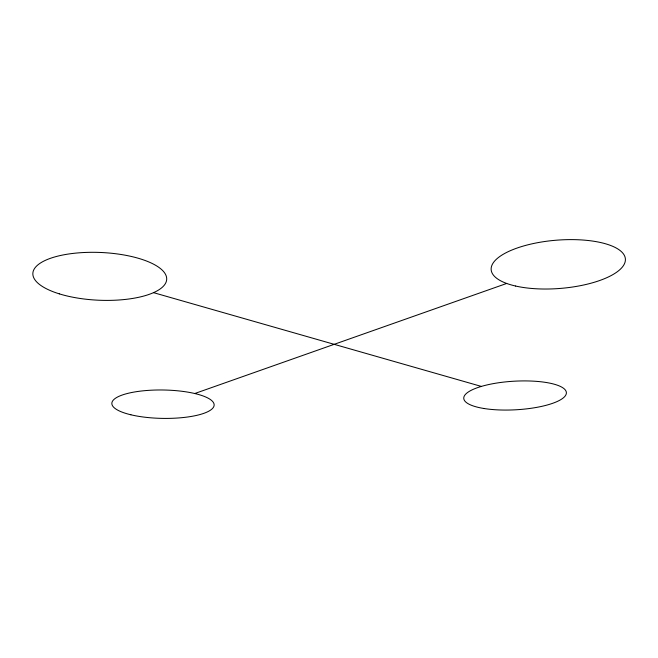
<?xml version="1.0" encoding="UTF-8"?>
<svg xmlns="http://www.w3.org/2000/svg" width="658" height="658" viewBox="0 0 658 658"><rect width="100%" height="100%" fill="white"/><g stroke="black" fill="none" stroke-linecap="round" stroke-linejoin="round"><path stroke-width="0.99" d="M194.842 393.5L506.693 283.45M153.536 292.654L481.319 386.411M130.876 414.779A51.135 14.196 0.9 0 0 213.537 407.096A51.135 14.196 0.9 0 0 144.686 390.671A51.135 14.196 0.9 0 0 130.876 414.779M515.633 286.041A67.322 24.19 -4.6 0 0 624.508 263.636A67.322 24.19 -4.6 0 0 534.748 243.246A67.322 24.19 -4.6 0 0 515.633 286.041M483.943 408.495A51.398 14.32 -3.2 0 0 565.938 394.742A51.398 14.32 -3.2 0 0 495.203 383.293A51.398 14.32 -3.2 0 0 483.943 408.495M59.319 293.863A66.984 23.894 2.5 0 0 166.17 281.887A66.984 23.894 2.5 0 0 73.819 253.322A66.984 23.894 2.5 0 0 59.319 293.863"/></g></svg>
